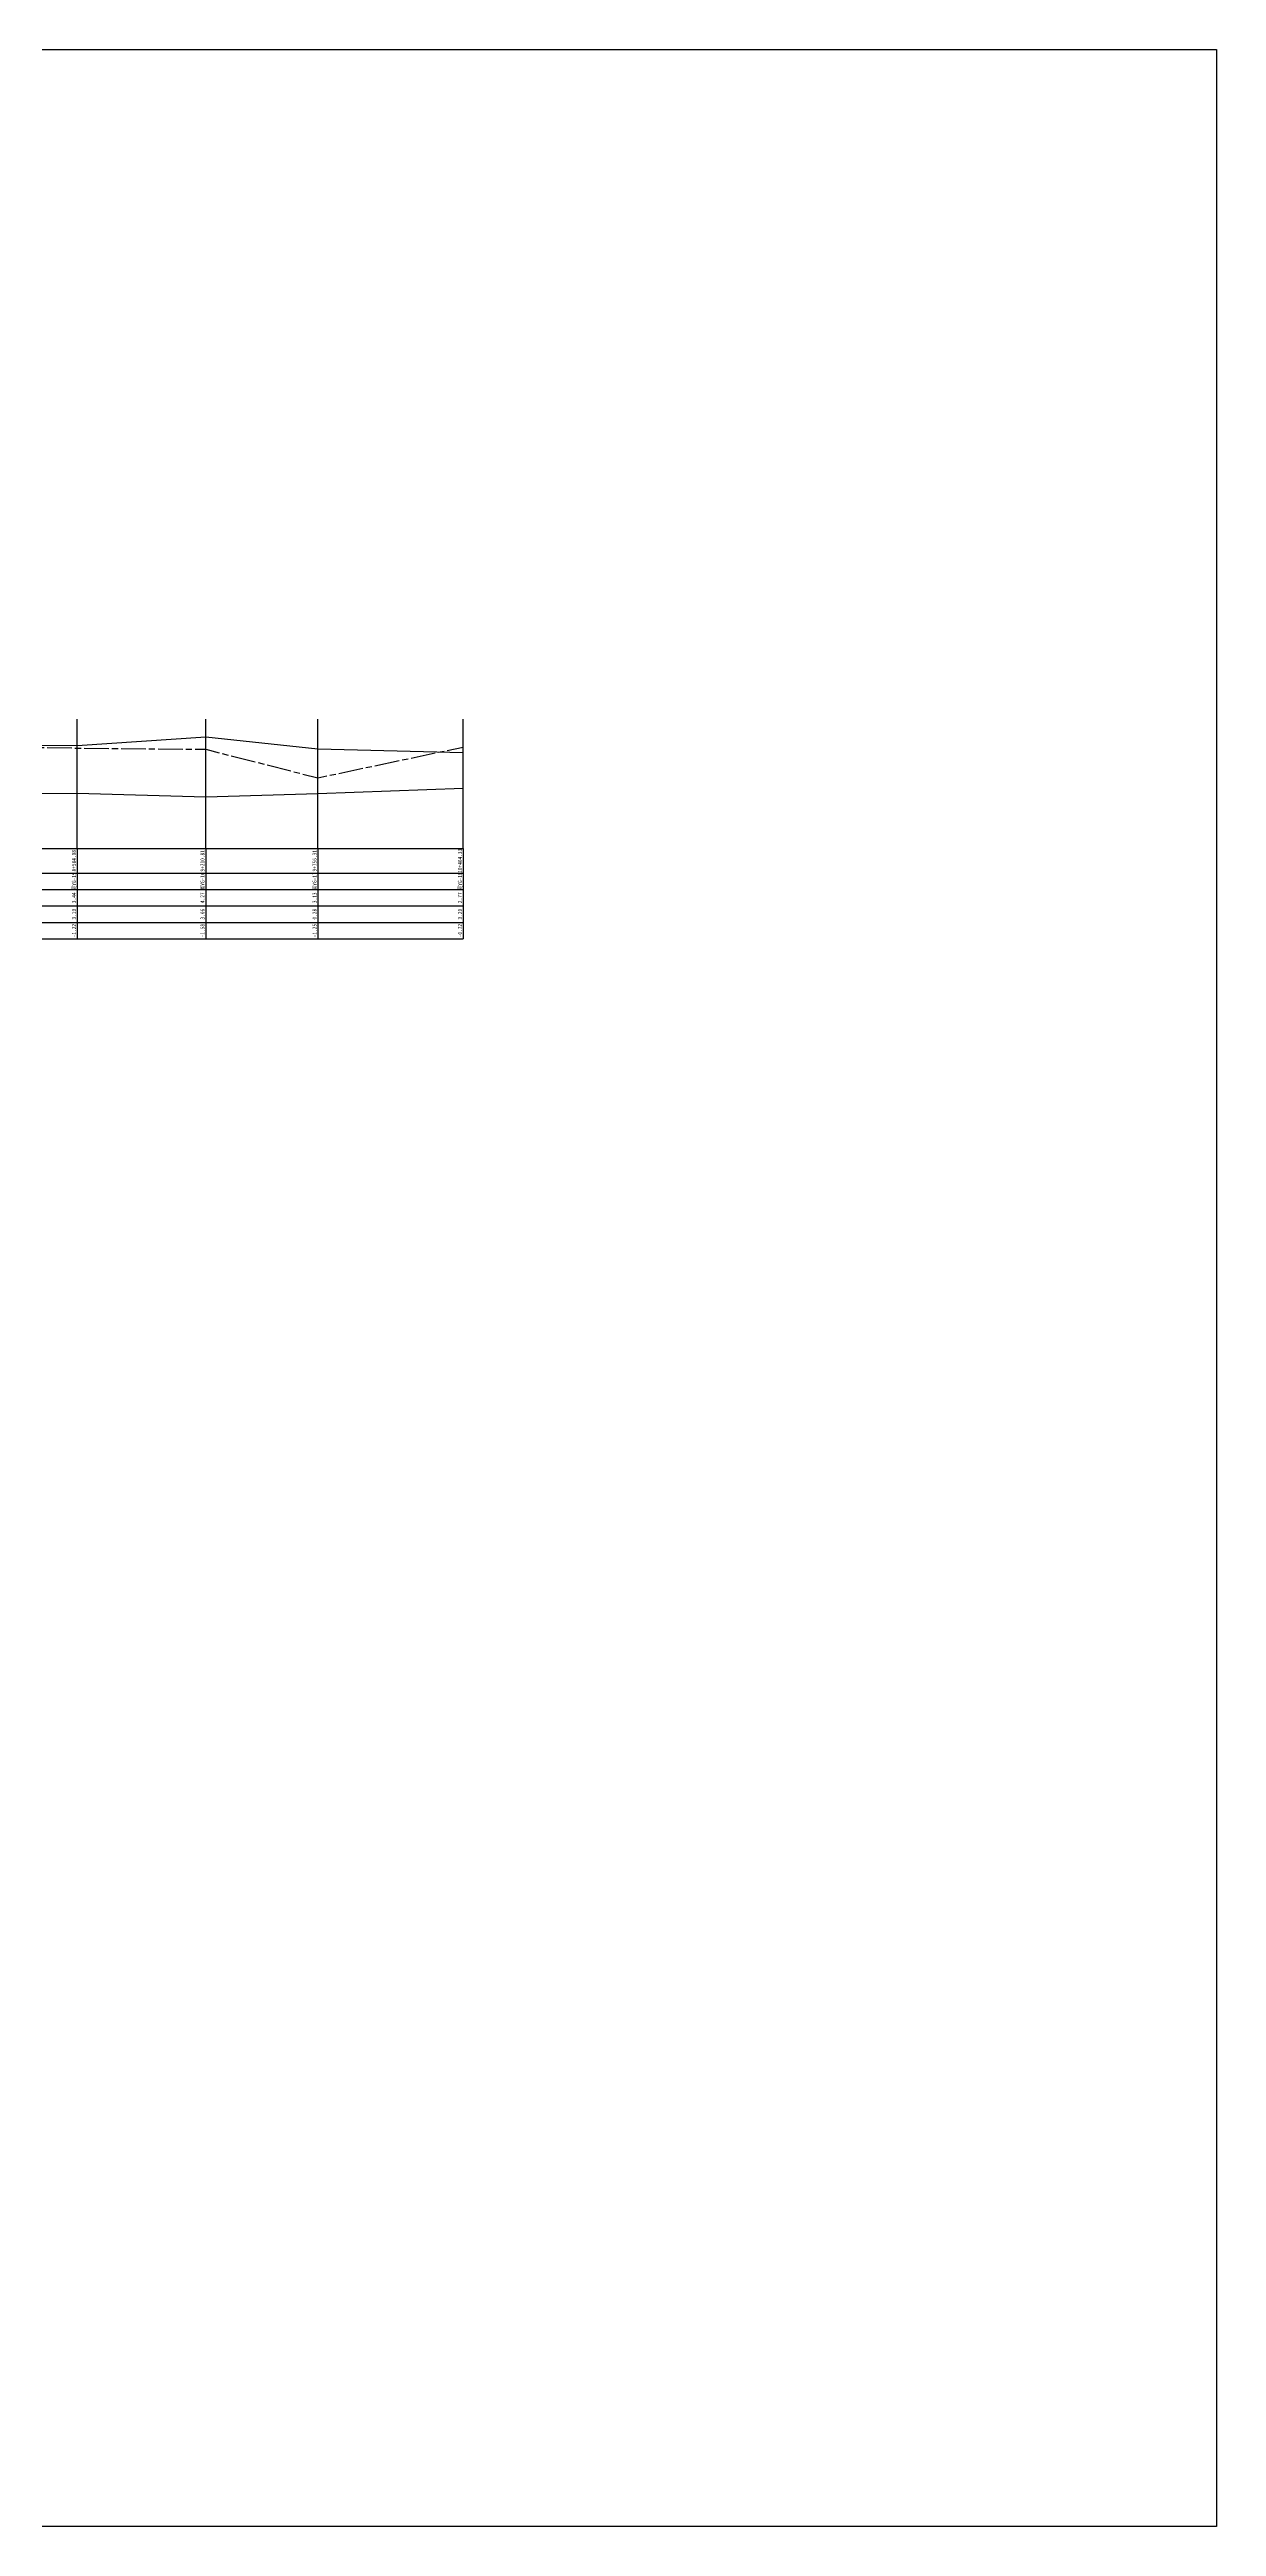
# Model space of a CAD drawing. Extents: x 529382 to 533977, y 3419784 to 3423811.
# Drawn here: x 531476 to 532044, y 3421212 to 3422418 of the extents above; entities that cross this region are included whole.
import ezdxf
from ezdxf.enums import TextEntityAlignment as Align

# ---------------------------------------------------------------- set-up
doc = ezdxf.new("R2010")
doc.units = 0
doc.header["$LTSCALE"] = 0.5
doc.linetypes.add('ACAD_ISO08W100', pattern=[36, 24, -3, 6, -3])
doc.layers.get('0').update_dxf_attribs({"linetype": 'CONTINUOUS'})
for name, color, linetype, lineweight in [('00右岸断面线', 5, 'ACAD_ISO08W100', 30), ('00左岸断面线', 6, 'CONTINUOUS', 30), ('00河底高程', 2, 'CONTINUOUS', 30)]:
    doc.layers.add(name, color=color, linetype=linetype, lineweight=lineweight)
doc.layers.add('tab', color=9, linetype='CONTINUOUS')
doc.layers.add('zh', color=9, linetype='CONTINUOUS')
doc.styles.add('HZ', font='fangsong_GB2312.ttf', dxfattribs={"width": 0.8})

msp = doc.modelspace()

# ---------------------------------------------------------------- linework, layer by layer
at = {"linetype": 'Continuous'}
msp.add_lwpolyline([(529438.3, 3422418.1), (532044.2, 3422418.1), (532044.2, 3421211.8), (529438.3, 3421211.8)], close=True, dxfattribs=at)
at = {"layer": '00右岸断面线', "flags": 128}
msp.add_lwpolyline([(530634.2, 3422087.1), (530637.9, 3422082.3), (530644.3, 3422081.4), (530676.5, 3422076.6), (530712.9, 3422080), (530811.8, 3422076.1), (530816.5, 3422080.5), (530835.6, 3422076.8), (530963.7, 3422077.4), (530975.7, 3422079.5), (531106, 3422078.3), (531288.3, 3422078.1), (531311.9, 3422078.1), (531346.1, 3422080.5), (531489.4, 3422077.9), (531552, 3422077.3), (531606.6, 3422063.4), (531677.4, 3422078.4)], dxfattribs=at)
at = {"layer": '00左岸断面线', "flags": 128}
msp.add_lwpolyline([(530634.2, 3422089), (530637.9, 3422083.9), (530644.3, 3422081.3), (530676.5, 3422077.1), (530712.9, 3422075.4), (530811.8, 3422076.8), (530816.5, 3422075.3), (530835.6, 3422076), (530963.7, 3422078.9), (530975.7, 3422079.3), (531106, 3422078.2), (531288.3, 3422078.6), (531311.9, 3422076.7), (531346.1, 3422080.3), (531489.4, 3422079.2), (531552, 3422083.3), (531606.6, 3422077.6), (531677.4, 3422075.8)], dxfattribs=at)
at = {"layer": '00河底高程', "flags": 128}
msp.add_lwpolyline([(530634.2, 3422065.6), (530637.9, 3422060), (530644.3, 3422059.5), (530676.5, 3422063.3), (530712.9, 3422064.1), (530811.8, 3422064.1), (530816.5, 3422059.8), (530835.6, 3422053.6), (530963.7, 3422057), (530975.7, 3422054.5), (531106, 3422057.1), (531288.3, 3422058), (531311.9, 3422055.7), (531346.1, 3422055.1), (531489.4, 3422055.9), (531552, 3422054.1), (531606.6, 3422055.7), (531677.4, 3422058.4)], dxfattribs=at)
at = {"layer": 'tab'}
for p, q in [((530572.2, 3422029), (531677.4, 3422029)), ((531489.4, 3422029), (531489.4, 3421985)), ((531552, 3422029), (531552, 3421985)), ((531606.6, 3422029), (531606.6, 3421985)), ((531677.4, 3422029), (531677.4, 3421985)), ((530572.2, 3422017), (531677.4, 3422017)), ((530572.2, 3422009), (531677.4, 3422009)), ((530572.2, 3422001), (531677.4, 3422001)), ((530572.2, 3421993), (531677.4, 3421993)), ((530572.2, 3421985), (531677.4, 3421985))]:
    msp.add_line(p, q, dxfattribs=at)
at = {"layer": 'zh', "color": 6}
for p, q in [((531489.4, 3422029), (531489.4, 3422092)), ((531552, 3422029), (531552, 3422092)), ((531606.6, 3422029), (531606.6, 3422092)), ((531677.4, 3422029), (531677.4, 3422092))]:
    msp.add_line(p, q, dxfattribs=at)

# ---------------------------------------------------------------- texts
at = {"layer": 'tab', "color": 3, "style": 'HZ', "width": 0.8}
for s, p in [('8+584.08', (531489.4, 3422023)), ('9+210.81', (531552, 3422023)), ('9+756.31', (531606.6, 3422023)), ('10+464.33', (531677.4, 3422023)), ('吴YG-15', (531489.4, 3422013)), ('吴YG-16', (531552, 3422013)), ('吴YG-17', (531606.6, 3422013)), ('吴YG-18', (531677.4, 3422013)), ('3.44', (531489.4, 3422005)), ('3.19', (531489.4, 3421997)), ('4.27', (531552, 3422005)), ('3.06', (531552, 3421997)), ('3.13', (531606.6, 3422005)), ('0.28', (531606.6, 3421997)), ('2.77', (531677.4, 3422005)), ('3.29', (531677.4, 3421997)), ('-1.22', (531489.4, 3421989)), ('-1.58', (531552, 3421989)), ('-1.25', (531606.6, 3421989)), ('-0.72', (531677.4, 3421989))]:
    msp.add_text(s, height=2, rotation=90, dxfattribs=at).set_placement(p, align=Align.BOTTOM_CENTER)

doc.saveas('drawing.dxf')
